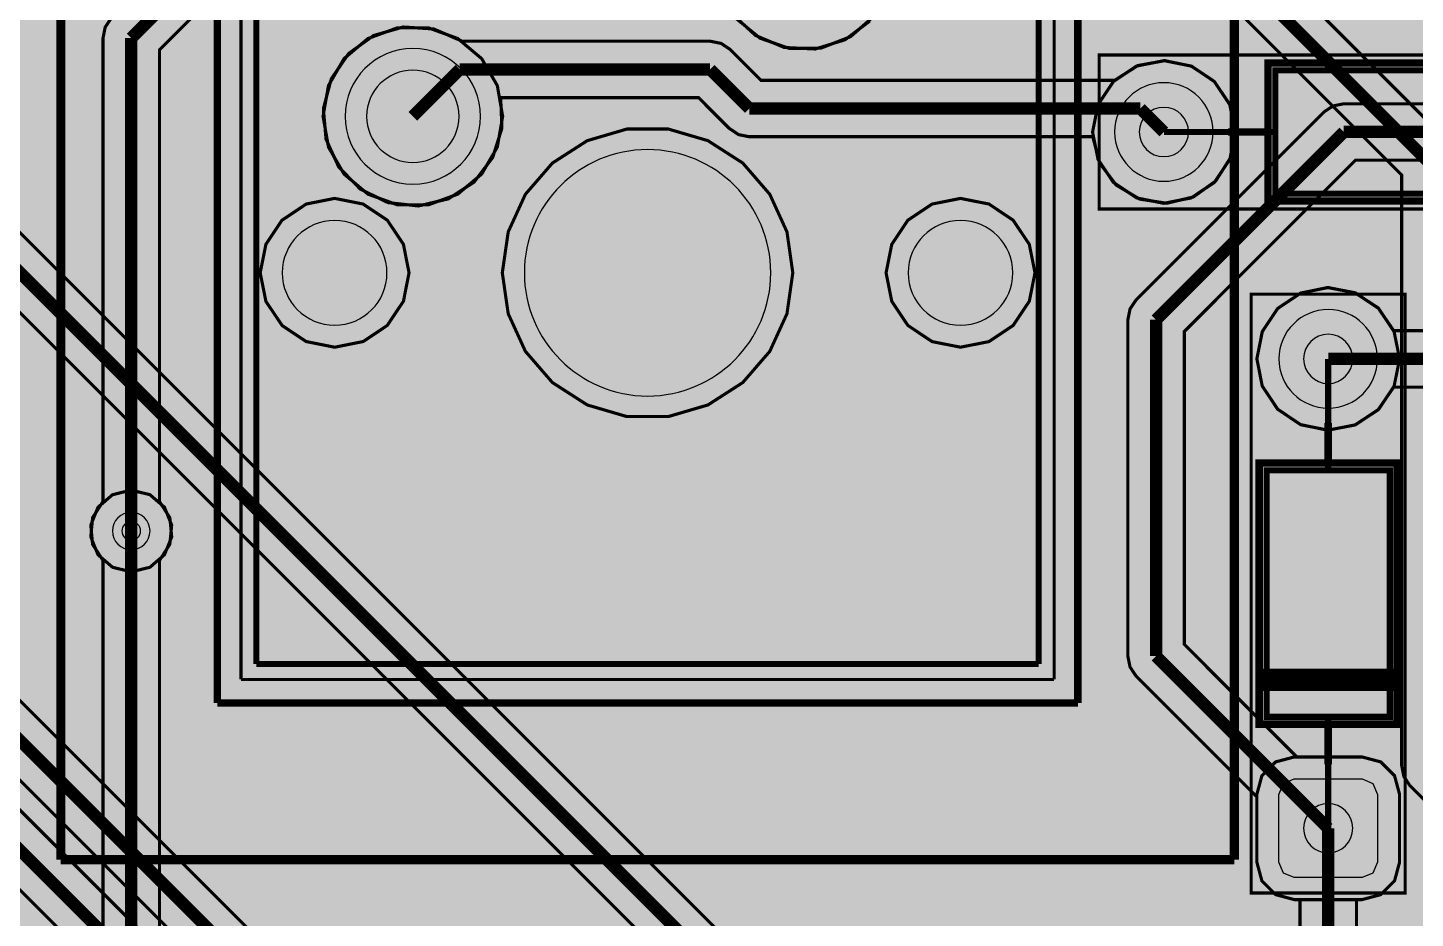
# Model space of a CAD drawing. Header units: millimetres. Extents: x 128 to 251, y -73 to 33.
# Drawn here: x 164.06 to 186.58, y -8.06 to 6.39 of the extents above; entities that cross this region are included whole.
import ezdxf

# ---------------------------------------------------------------- set-up
doc = ezdxf.new("R2010")
doc.units = ezdxf.units.MM
doc.header["$MEASUREMENT"] = 0
for name, color, linetype, true_color in [('Bottom-Layer', 7, 'Continuous', 0x0000ff), ('Bottom-Paste-Mask-Layer', 7, 'Continuous', 0x800000), ('Bottom-Solder-Mask-Layer', 7, 'Continuous', 0xaa00ff), ('F.Courtyard', 7, 'Continuous', 0x022880), ('Hole-Layer', 7, 'Continuous', 0x222222), ('Multi-Layer', 7, 'Continuous', 0xc0c0c0), ('Top-Assembly-Layer', 7, 'Continuous', 0x33cc99), ('Top-Layer', 7, 'Continuous', 0xff0000), ('Top-Paste-Mask-Layer', 7, 'Continuous', 0x808080), ('Top-Silkscreen-Layer', 7, 'Continuous', 0xffcc00), ('Top-Solder-Mask-Layer', 7, 'Continuous', 0x800080), ('User.Drawings', 7, 'Continuous', 0x0229e8)]:
    doc.layers.add(name, color=color, linetype=linetype, true_color=true_color)

msp = doc.modelspace()

# ---------------------------------------------------------------- hatches: boundary and pattern name
at = {"layer": 'Bottom-Layer'}
for points in [[(139.908, 21.105), (140.301, 21.105), (139.878, 20.881), (139.56, 20.524), (139.385, 20.08), (139.375, 19.602), (139.531, 19.15), (139.833, 18.78), (140.246, 18.538), (140.716, 18.454), (141.187, 18.538), (141.599, 18.78), (141.902, 19.15), (142.058, 19.602), (142.048, 20.08), (141.873, 20.524), (141.554, 20.881), (141.132, 21.105), (163.541, 21.105), (163.584, 21.107), (163.626, 21.115), (163.864, 21.098), (164.047, 20.945), (164.108, 20.714), (164.107, 20.705), (164.107, 20.695), (164.107, 15.941), (164.15, 15.447), (164.358, 14.996), (164.707, 14.641), (165.154, 14.426), (165.648, 14.374), (166.475, 14.374), (166.293, 14.159), (166.228, 13.885), (166.228, 12.785), (166.31, 12.481), (166.532, 12.258), (166.836, 12.177), (167.936, 12.177), (168.24, 12.258), (168.463, 12.481), (168.544, 12.785), (168.544, 13.885), (168.479, 14.159), (168.298, 14.374), (185.166, 14.376), (185.189, 14.374), (185.213, 14.374), (185.291, 14.376), (185.771, 14.283), (186.183, 14.018), (186.468, 13.621), (186.586, 13.147), (186.586, 10.433), (186.577, 9.929), (186.723, 9.445), (187.009, 9.03), (187.408, 8.722), (187.883, 8.55), (188.387, 8.532), (203.241, 8.641), (202.829, 8.401), (202.526, 8.035), (202.368, 7.586), (202.375, 7.11), (202.545, 6.665), (202.858, 6.307), (203.276, 6.079), (203.747, 6.008), (204.213, 6.105), (204.617, 6.356), (204.909, 6.732), (205.054, 7.185), (205.034, 7.66), (204.851, 8.1), (204.528, 8.449), (204.104, 8.665), (204.634, 8.898), (205.079, 9.268), (205.405, 9.747), (205.585, 10.297), (205.589, 10.327), (205.59, 10.358), (205.591, 13.287), (205.714, 13.592), (205.933, 13.837), (206.223, 13.993), (230.64, 13.993), (230.657, 13.993), (230.674, 13.995), (231.034, 13.948), (231.338, 13.746), (231.522, 13.432), (231.549, 13.07), (231.545, 13.043), (231.544, 13.017), (231.544, -4.89), (231.561, -5.618), (231.753, -6.32), (232.11, -6.955), (232.609, -7.485), (233.221, -7.879), (236.511, -9.687), (236.878, -10.054), (236.878, -18.76), (220.036, -47.654), (220, -47.741), (219.987, -47.835), (219.987, -49.818), (205.252, -65.512), (204.899, -65.718), (204.522, -65.877), (204.798, -65.5), (204.931, -65.051), (204.903, -64.585), (204.719, -64.155), (204.399, -63.813), (203.983, -63.6), (203.519, -63.54), (203.063, -63.642), (202.668, -63.892), (202.381, -64.262), (202.237, -64.706), (202.252, -65.174), (202.424, -65.608), (202.734, -65.959), (202.032, -65.693), (201.412, -65.269), (190.417, -54.469), (189.885, -54.039), (189.272, -53.734), (188.608, -53.57), (187.924, -53.554), (187.252, -53.686), (186.626, -53.961), (186.074, -54.365), (186.07, -54.368), (186.067, -54.372), (179.529, -60.687), (178.91, -61.051), (178.228, -61.276), (177.513, -61.353), (176.799, -61.277), (176.116, -61.053), (175.496, -60.689), (163.679, -48.655), (163.279, -48.335), (162.795, -48.168), (162.283, -48.173), (161.802, -48.349), (161.408, -48.677), (161.394, -48.695), (161.382, -48.713), (159.334, -51.863), (159.102, -52.068), (158.808, -52.169), (158.498, -52.15), (158.218, -52.014), (158.204, -52.004), (158.19, -51.995), (143.718, -43.141), (143.28, -42.7), (142.939, -42.181), (142.708, -41.604), (142.597, -40.993), (142.597, -40.989), (142.597, -40.985), (141.856, -33.79), (142.235, -34.091), (142.696, -34.239), (143.179, -34.217), (143.624, -34.026), (143.974, -33.692), (144.184, -33.256), (144.228, -32.774), (144.1, -32.307), (143.817, -31.914), (143.414, -31.646), (142.942, -31.537), (142.462, -31.599), (142.035, -31.826), (141.714, -32.189), (141.714, -31.591), (141.709, -30.467), (141.709, -2.111), (141.701, -2.033), (141.676, -1.959), (141.427, -1.592), (141.077, -1.321), (140.661, -1.172), (140.629, -1.168), (140.597, -1.166), (139.838, -1.166), (139.818, -1.167), (139.797, -1.168), (139.527, -1.118), (139.336, -0.921), (139.292, -0.649), (139.295, -0.624), (139.296, -0.598), (139.293, 20.608), (139.376, 20.878), (139.588, 21.063), (139.867, 21.107), (139.887, 21.106)], [(176.199, -11.951), (175.764, -12.182), (175.432, -12.545), (175.239, -12.998), (175.207, -13.49), (175.342, -13.964), (175.626, -14.366), (176.028, -14.651), (176.502, -14.785), (176.994, -14.754), (177.447, -14.561), (177.81, -14.228), (178.042, -13.793), (179.516, -13.793), (181.914, -16.192), (181.914, -25.781), (181.949, -25.956), (182.048, -26.105), (183.957, -28.013), (184.024, -28.319), (184.223, -28.56), (184.51, -28.683), (184.822, -28.66), (185.089, -28.497), (185.251, -28.231), (185.274, -27.919), (185.151, -27.631), (184.91, -27.432), (184.605, -27.366), (182.831, -25.591), (182.831, -16.002), (182.796, -15.827), (182.696, -15.678), (180.029, -13.011), (179.881, -12.912), (179.705, -12.877), (178.042, -12.877), (177.835, -12.476), (177.517, -12.157), (177.115, -11.951), (177.115, -10.312), (177.081, -10.137), (176.981, -9.988), (158.222, 8.771), (158.347, 9.227), (158.307, 9.698), (158.109, 10.127), (157.776, 10.462), (157.348, 10.662), (156.878, 10.704), (156.421, 10.582), (156.034, 10.311), (155.763, 9.924), (155.641, 9.468), (155.683, 8.997), (155.884, 8.569), (156.219, 8.236), (156.648, 8.038), (157.119, 7.999), (157.574, 8.123), (176.199, -10.502)], [(186.359, -5.588), (186.394, -5.763), (186.493, -5.912), (192.208, -11.627), (192.357, -11.726), (192.532, -11.761), (207.452, -11.761), (207.663, -11.985), (207.952, -12.089), (208.257, -12.052), (208.513, -11.881), (208.664, -11.613), (208.678, -11.305), (208.552, -11.025), (208.312, -10.832), (208.012, -10.767), (207.714, -10.845), (192.722, -10.845), (187.276, -5.398), (187.276, 4.191), (187.241, 4.366), (187.141, 4.515), (183.839, 7.817), (183.691, 7.916), (183.515, 7.951), (178.042, 7.951), (177.798, 8.401), (177.414, 8.739), (176.937, 8.924), (176.425, 8.933), (175.942, 8.764), (175.547, 8.438), (175.289, 7.997), (175.199, 7.493), (175.289, 6.989), (175.547, 6.548), (175.942, 6.222), (176.425, 6.053), (176.937, 6.062), (177.414, 6.247), (177.798, 6.585), (178.042, 7.035), (183.326, 7.035), (186.359, 4.001)], [(168.849, 4.953), (168.937, 4.454), (169.19, 4.016), (169.578, 3.69), (170.054, 3.517), (170.561, 3.517), (171.036, 3.69), (171.424, 4.016), (171.678, 4.454), (171.765, 4.953), (171.678, 5.452), (171.424, 5.89), (171.036, 6.216), (170.561, 6.389), (170.054, 6.389), (169.578, 6.216), (169.19, 5.89), (168.937, 5.452)], [(169.207, 4.953, 1), (171.407, 4.953, 1)], [(183.658, 4.699), (183.569, 5.142), (183.318, 5.518), (182.943, 5.769), (182.499, 5.857), (182.056, 5.769), (181.68, 5.518), (181.429, 5.142), (181.341, 4.699), (181.429, 4.256), (181.68, 3.88), (182.056, 3.629), (182.499, 3.541), (182.943, 3.629), (183.318, 3.88), (183.569, 4.256)], [(181.699, 4.699, 1), (183.299, 4.699, 1)], [(171.759, 2.413), (171.855, 1.749), (172.134, 1.138), (172.573, 0.631), (173.138, 0.268), (173.782, 0.079), (174.453, 0.079), (175.097, 0.268), (175.662, 0.631), (176.101, 1.138), (176.38, 1.749), (176.475, 2.413), (176.38, 3.077), (176.101, 3.688), (175.662, 4.195), (175.097, 4.558), (174.453, 4.747), (173.782, 4.747), (173.138, 4.558), (172.573, 4.195), (172.134, 3.688), (171.855, 3.077)], [(172.117, 2.413, 1), (176.117, 2.413, 1)], [(167.829, 2.413), (167.921, 1.951), (168.183, 1.559), (168.575, 1.297), (169.037, 1.205), (169.5, 1.297), (169.892, 1.559), (170.154, 1.951), (170.245, 2.413), (170.154, 2.875), (169.892, 3.267), (169.5, 3.529), (169.037, 3.621), (168.575, 3.529), (168.183, 3.267), (167.921, 2.875)], [(177.989, 2.413), (178.081, 1.951), (178.343, 1.559), (178.735, 1.297), (179.197, 1.205), (179.66, 1.297), (180.052, 1.559), (180.314, 1.951), (180.406, 2.413), (180.314, 2.875), (180.052, 3.267), (179.66, 3.529), (179.197, 3.621), (178.735, 3.529), (178.343, 3.267), (178.081, 2.875)], [(168.187, 2.413, 1), (169.887, 2.413, 1)], [(178.347, 2.413, 1), (180.047, 2.413, 1)], [(185.166, -0.142), (185.61, -0.054), (185.985, 0.197), (186.236, 0.573), (186.325, 1.016), (186.236, 1.459), (185.985, 1.835), (185.61, 2.086), (185.166, 2.174), (184.723, 2.086), (184.347, 1.835), (184.096, 1.459), (184.008, 1.016), (184.096, 0.573), (184.347, 0.197), (184.723, -0.054)], [(184.366, 1.016, 1), (185.966, 1.016, 1)], [(162.496, -9.448), (159.836, -6.788), (159.688, -6.689), (159.512, -6.654), (156.833, -6.654), (156.589, -6.204), (156.205, -5.866), (155.728, -5.681), (155.216, -5.672), (154.733, -5.841), (154.338, -6.167), (154.08, -6.608), (153.99, -7.112), (154.08, -7.616), (154.338, -8.057), (154.733, -8.383), (155.216, -8.552), (155.728, -8.543), (156.205, -8.358), (156.589, -8.02), (156.833, -7.57), (159.323, -7.57), (161.982, -10.23), (162.131, -10.329), (162.306, -10.364), (164.592, -10.364), (164.768, -10.329), (164.916, -10.23), (166.059, -9.087), (166.159, -8.938), (166.193, -8.763), (166.193, -2.257), (166.362, -1.994), (166.392, -1.683), (166.275, -1.393), (166.039, -1.189), (165.735, -1.115), (165.432, -1.189), (165.195, -1.393), (165.079, -1.683), (165.108, -1.994), (165.277, -2.257), (165.277, -8.573), (164.403, -9.448)], [(186.325, -6.054), (186.243, -5.75), (186.02, -5.527), (185.716, -5.446), (184.616, -5.446), (184.312, -5.527), (184.09, -5.75), (184.008, -6.054), (184.008, -7.154), (184.09, -7.458), (184.312, -7.681), (184.616, -7.762), (185.716, -7.762), (186.02, -7.681), (186.243, -7.458), (186.325, -7.154)], [(185.716, -7.404), (184.616, -7.404), (184.44, -7.331), (184.366, -7.154), (184.366, -6.054), (184.44, -5.877), (184.616, -5.804), (185.716, -5.804), (185.893, -5.877), (185.966, -6.054), (185.966, -7.154), (185.893, -7.331)]]:
    msp.add_hatch(color=256, dxfattribs=at).paths.add_polyline_path(points)
at = {"layer": 'Bottom-Paste-Mask-Layer'}
for points in [[(169.207, 4.953, 1), (171.407, 4.953, 1)], [(181.699, 4.699, 1), (183.299, 4.699, 1)], [(172.117, 2.413, 1), (176.117, 2.413, 1)], [(168.187, 2.413, 1), (169.887, 2.413, 1)], [(178.347, 2.413, 1), (180.047, 2.413, 1)], [(184.366, 1.016, 1), (185.966, 1.016, 1)], [(185.716, -7.404), (184.616, -7.404), (184.44, -7.331), (184.366, -7.154), (184.366, -6.054), (184.44, -5.877), (184.616, -5.804), (185.716, -5.804), (185.893, -5.877), (185.966, -6.054), (185.966, -7.154), (185.893, -7.331)]]:
    msp.add_hatch(color=256, dxfattribs=at).paths.add_polyline_path(points)
at = {"layer": 'Bottom-Solder-Mask-Layer'}
for points in [[(169.207, 4.953, 1), (171.407, 4.953, 1)], [(181.699, 4.699, 1), (183.299, 4.699, 1)], [(172.117, 2.413, 1), (176.117, 2.413, 1)], [(168.187, 2.413, 1), (169.887, 2.413, 1)], [(178.347, 2.413, 1), (180.047, 2.413, 1)], [(184.366, 1.016, 1), (185.966, 1.016, 1)], [(185.716, -7.404), (184.616, -7.404), (184.44, -7.331), (184.366, -7.154), (184.366, -6.054), (184.44, -5.877), (184.616, -5.804), (185.716, -5.804), (185.893, -5.877), (185.966, -6.054), (185.966, -7.154), (185.893, -7.331)]]:
    msp.add_hatch(color=256, dxfattribs=at).paths.add_polyline_path(points)
at = {"layer": 'Hole-Layer'}
for points in [[(169.557, 4.953, 1), (171.057, 4.953, 1)], [(182.099, 4.699, 1), (182.899, 4.699, 1)], [(172.117, 2.413, 1), (176.117, 2.413, 1)], [(168.187, 2.413, 1), (169.887, 2.413, 1)], [(178.347, 2.413, 1), (180.047, 2.413, 1)], [(184.766, 1.016, 1), (185.566, 1.016, 1)], [(184.766, -6.604, 1), (185.566, -6.604, 1)]]:
    msp.add_hatch(color=256, dxfattribs=at).paths.add_polyline_path(points)
at = {"layer": 'Multi-Layer'}
for points in [[(169.207, 4.953, 1), (171.407, 4.953, 1)], [(169.207, 4.953, 1), (171.407, 4.953, 1)], [(169.207, 4.953, 1), (171.407, 4.953, 1)], [(181.699, 4.699, 1), (183.299, 4.699, 1)], [(181.699, 4.699, 1), (183.299, 4.699, 1)], [(181.699, 4.699, 1), (183.299, 4.699, 1)], [(172.117, 2.413, 1), (176.117, 2.413, 1)], [(172.117, 2.413, 1), (176.117, 2.413, 1)], [(172.117, 2.413, 1), (176.117, 2.413, 1)], [(168.187, 2.413, 1), (169.887, 2.413, 1)], [(168.187, 2.413, 1), (169.887, 2.413, 1)], [(168.187, 2.413, 1), (169.887, 2.413, 1)], [(178.347, 2.413, 1), (180.047, 2.413, 1)], [(178.347, 2.413, 1), (180.047, 2.413, 1)], [(178.347, 2.413, 1), (180.047, 2.413, 1)], [(184.366, 1.016, 1), (185.966, 1.016, 1)], [(184.366, 1.016, 1), (185.966, 1.016, 1)], [(184.366, 1.016, 1), (185.966, 1.016, 1)], [(185.716, -7.404), (184.616, -7.404), (184.44, -7.331), (184.366, -7.154), (184.366, -6.054), (184.44, -5.877), (184.616, -5.804), (185.716, -5.804), (185.893, -5.877), (185.966, -6.054), (185.966, -7.154), (185.893, -7.331)], [(185.716, -7.404), (184.616, -7.404), (184.44, -7.331), (184.366, -7.154), (184.366, -6.054), (184.44, -5.877), (184.616, -5.804), (185.716, -5.804), (185.893, -5.877), (185.966, -6.054), (185.966, -7.154), (185.893, -7.331)], [(185.716, -7.404), (184.616, -7.404), (184.44, -7.331), (184.366, -7.154), (184.366, -6.054), (184.44, -5.877), (184.616, -5.804), (185.716, -5.804), (185.893, -5.877), (185.966, -6.054), (185.966, -7.154), (185.893, -7.331)]]:
    msp.add_hatch(color=256, dxfattribs=at).paths.add_polyline_path(points)
at = {"layer": 'Top-Layer'}
for points in [[(139.908, 21.105), (140.301, 21.105), (139.878, 20.881), (139.56, 20.524), (139.385, 20.08), (139.375, 19.602), (139.531, 19.15), (139.833, 18.78), (140.246, 18.538), (140.716, 18.454), (141.187, 18.538), (141.599, 18.78), (141.902, 19.15), (142.058, 19.602), (142.048, 20.08), (141.873, 20.524), (141.554, 20.881), (141.132, 21.105), (163.541, 21.105), (163.584, 21.107), (163.626, 21.115), (163.864, 21.098), (164.047, 20.945), (164.108, 20.714), (164.107, 20.705), (164.107, 20.695), (164.107, 15.941), (164.15, 15.447), (164.358, 14.996), (164.707, 14.641), (165.154, 14.426), (165.648, 14.374), (166.475, 14.374), (166.293, 14.159), (166.228, 13.885), (166.228, 12.825), (162.744, 9.341), (162.645, 9.192), (162.61, 9.017), (162.61, 0.86), (162.441, 0.597), (162.412, 0.286), (162.528, -0.004), (162.765, -0.208), (163.068, -0.282), (163.372, -0.208), (163.608, -0.004), (163.725, 0.286), (163.695, 0.597), (163.526, 0.86), (163.526, 8.827), (166.876, 12.177), (167.936, 12.177), (168.24, 12.258), (168.463, 12.481), (168.544, 12.785), (168.544, 12.877), (178.246, 12.877), (184.334, 6.788), (184.483, 6.689), (184.658, 6.654), (196.026, 6.654), (198.304, 4.375), (198.453, 4.276), (198.628, 4.241), (205.359, 4.241), (205.535, 4.276), (205.683, 4.375), (207.2, 5.892), (208.002, 5.892), (208.263, 5.498), (208.656, 5.234), (209.119, 5.142), (211.019, 5.142), (211.482, 5.234), (211.874, 5.496), (212.136, 5.888), (212.228, 6.35), (212.136, 6.812), (211.874, 7.204), (211.482, 7.466), (211.019, 7.558), (209.119, 7.558), (208.656, 7.466), (208.263, 7.202), (208.002, 6.808), (207.01, 6.808), (206.835, 6.773), (206.686, 6.674), (205.17, 5.157), (198.818, 5.157), (196.539, 7.436), (196.391, 7.535), (196.215, 7.57), (184.848, 7.57), (178.759, 13.659), (178.611, 13.758), (178.435, 13.793), (168.544, 13.793), (168.544, 13.885), (168.479, 14.159), (168.298, 14.374), (185.166, 14.376), (185.189, 14.374), (185.213, 14.374), (185.291, 14.376), (185.771, 14.283), (186.183, 14.018), (186.468, 13.621), (186.586, 13.147), (186.586, 10.433), (186.577, 9.929), (186.723, 9.445), (187.009, 9.03), (187.408, 8.722), (187.883, 8.55), (188.387, 8.532), (203.241, 8.641), (202.829, 8.401), (202.526, 8.035), (202.368, 7.586), (202.375, 7.11), (202.545, 6.665), (202.858, 6.307), (203.276, 6.079), (203.747, 6.008), (204.213, 6.105), (204.617, 6.356), (204.909, 6.732), (205.054, 7.185), (205.034, 7.66), (204.851, 8.1), (204.528, 8.449), (204.104, 8.665), (204.634, 8.898), (205.079, 9.268), (205.405, 9.747), (205.585, 10.297), (205.589, 10.327), (205.59, 10.358), (205.591, 13.287), (205.714, 13.592), (205.933, 13.837), (206.223, 13.993), (230.64, 13.993), (230.657, 13.993), (230.674, 13.995), (231.034, 13.948), (231.338, 13.746), (231.522, 13.432), (231.549, 13.07), (231.545, 13.043), (231.544, 13.017), (231.544, -4.89), (231.561, -5.618), (231.753, -6.32), (232.11, -6.955), (232.609, -7.485), (233.221, -7.879), (236.511, -9.687), (236.878, -10.054), (236.878, -18.76), (220.036, -47.654), (220, -47.741), (219.987, -47.835), (219.987, -49.818), (205.252, -65.512), (204.899, -65.718), (204.522, -65.877), (204.798, -65.5), (204.931, -65.051), (204.903, -64.585), (204.719, -64.155), (204.399, -63.813), (203.983, -63.6), (203.519, -63.54), (203.063, -63.642), (202.668, -63.892), (202.381, -64.262), (202.237, -64.706), (202.252, -65.174), (202.424, -65.608), (202.734, -65.959), (202.032, -65.693), (201.412, -65.269), (190.417, -54.469), (189.885, -54.039), (189.272, -53.734), (188.608, -53.57), (187.924, -53.554), (187.252, -53.686), (186.626, -53.961), (186.074, -54.365), (186.07, -54.368), (186.067, -54.372), (179.529, -60.687), (178.91, -61.051), (178.228, -61.276), (177.513, -61.353), (176.799, -61.277), (176.116, -61.053), (175.496, -60.689), (163.679, -48.655), (163.279, -48.335), (162.795, -48.168), (162.283, -48.173), (161.802, -48.349), (161.408, -48.677), (161.394, -48.695), (161.382, -48.713), (159.334, -51.863), (159.102, -52.068), (158.808, -52.169), (158.498, -52.15), (158.218, -52.014), (158.204, -52.004), (158.19, -51.995), (143.718, -43.141), (143.28, -42.7), (142.939, -42.181), (142.708, -41.604), (142.597, -40.993), (142.597, -40.989), (142.597, -40.985), (141.856, -33.79), (142.235, -34.091), (142.696, -34.239), (143.179, -34.217), (143.624, -34.026), (143.974, -33.692), (144.184, -33.256), (144.228, -32.774), (144.1, -32.307), (143.817, -31.914), (143.414, -31.646), (142.942, -31.537), (142.462, -31.599), (142.035, -31.826), (141.714, -32.189), (141.714, -31.591), (141.709, -30.467), (141.709, -2.111), (141.701, -2.033), (141.676, -1.959), (141.427, -1.592), (141.077, -1.321), (140.661, -1.172), (140.629, -1.168), (140.597, -1.166), (139.838, -1.166), (139.818, -1.167), (139.797, -1.168), (139.527, -1.118), (139.336, -0.921), (139.292, -0.649), (139.295, -0.624), (139.296, -0.598), (139.293, 20.608), (139.376, 20.878), (139.588, 21.063), (139.867, 21.107), (139.887, 21.106)], [(179.902, -10.725), (179.754, -10.626), (179.578, -10.591), (168.211, -10.591), (156.28, 1.34), (156.202, 1.403), (156.112, 1.447), (156.656, 1.447), (168.459, -10.357), (168.608, -10.456), (168.783, -10.491), (180.024, -10.491), (184.08, -14.548), (184.229, -14.647), (184.404, -14.682), (216.789, -14.682), (216.965, -14.647), (217.113, -14.548), (224.352, -7.309), (224.452, -7.16), (224.487, -6.985), (224.487, -3.619), (225.78, -2.325), (226.065, -2.439), (226.369, -2.478), (228.269, -2.478), (228.732, -2.386), (229.124, -2.124), (229.386, -1.732), (229.478, -1.27), (229.386, -0.808), (229.124, -0.416), (228.732, -0.154), (228.269, -0.062), (226.369, -0.062), (225.933, -0.144), (225.555, -0.377), (225.288, -0.732), (225.166, -1.159), (225.208, -1.602), (223.704, -3.105), (223.605, -3.254), (223.57, -3.429), (223.57, -6.795), (223.09, -7.276), (223.09, 0.699), (225.408, 3.017), (225.667, 2.793), (225.98, 2.651), (226.319, 2.602), (228.319, 2.602), (228.782, 2.694), (229.174, 2.956), (229.436, 3.348), (229.528, 3.81), (229.436, 4.272), (229.174, 4.664), (228.782, 4.926), (228.319, 5.018), (226.319, 5.018), (225.911, 4.947), (225.55, 4.742), (225.28, 4.426), (225.133, 4.039), (222.307, 1.213), (222.208, 1.064), (222.173, 0.889), (222.173, -7.303), (222.017, -7.46), (222.059, -7.353), (222.074, -7.239), (222.074, 2.823), (222.25, 3.11), (222.263, 3.447), (222.107, 3.747), (221.825, 3.931), (221.488, 3.953), (221.185, 3.806), (221.185, 5.842), (221.15, 6.017), (221.05, 6.166), (215.462, 11.754), (215.314, 11.853), (215.138, 11.888), (212.178, 11.888), (212.178, 12.28), (212.13, 12.459), (211.998, 12.59), (211.819, 12.638), (208.319, 12.638), (208.14, 12.59), (208.009, 12.459), (207.961, 12.28), (207.961, 10.58), (208.009, 10.401), (208.14, 10.27), (208.319, 10.222), (211.819, 10.222), (211.998, 10.27), (212.13, 10.401), (212.178, 10.58), (212.178, 10.972), (214.949, 10.972), (220.268, 5.652), (220.268, -6.287), (216.092, -10.464), (211.681, -10.464), (211.418, -10.295), (211.107, -10.266), (210.817, -10.382), (210.612, -10.618), (210.538, -10.922), (210.612, -11.226), (210.817, -11.462), (211.107, -11.578), (211.418, -11.549), (211.681, -11.38), (216.281, -11.38), (216.457, -11.345), (216.605, -11.246), (221.05, -6.801), (221.113, -6.723), (221.157, -6.633), (221.157, -7.049), (216.346, -11.861), (209.105, -11.861), (208.689, -11.445), (208.623, -11.14), (208.423, -10.899), (208.136, -10.776), (207.824, -10.798), (207.558, -10.961), (207.395, -11.228), (207.372, -11.54), (207.495, -11.827), (207.736, -12.026), (208.041, -12.093), (208.591, -12.643), (208.74, -12.742), (208.915, -12.777), (216.535, -12.777), (216.649, -12.763), (216.756, -12.721), (216.536, -12.94), (207.68, -12.94), (207.455, -12.786), (207.186, -12.736), (203.913, -9.462), (203.913, 0.127), (203.878, 0.302), (203.778, 0.451), (203.016, 1.213), (202.868, 1.312), (202.692, 1.347), (200.326, 1.347), (200.167, 1.832), (199.851, 2.233), (199.415, 2.5), (198.915, 2.601), (198.41, 2.523), (197.963, 2.275), (197.629, 1.889), (197.449, 1.411), (197.445, 0.9), (197.616, 0.42), (197.943, 0.027), (198.386, -0.228), (198.889, -0.315), (199.391, -0.223), (199.831, 0.036), (200.155, 0.431), (202.503, 0.431), (202.996, -0.063), (202.996, -9.652), (203.031, -9.827), (203.13, -9.976), (206.538, -13.383), (206.564, -13.583), (206.649, -13.766), (184.594, -13.766), (180.537, -9.709), (180.389, -9.61), (180.213, -9.575), (168.973, -9.575), (157.169, 2.229), (157.021, 2.328), (156.845, 2.363), (148.399, 2.363), (146.381, 4.381), (146.381, 12.065), (146.347, 12.24), (146.247, 12.389), (143.961, 14.675), (143.91, 14.719), (143.852, 14.756), (143.852, 15.351), (143.804, 15.53), (143.673, 15.661), (143.494, 15.709), (141.494, 15.709), (141.315, 15.661), (141.184, 15.53), (141.136, 15.351), (141.136, 13.351), (141.184, 13.172), (141.315, 13.041), (141.494, 12.993), (141.759, 12.993), (141.403, 12.659), (141.188, 12.221), (141.141, 11.735), (141.269, 11.265), (141.556, 10.869), (141.963, 10.601), (141.561, 10.337), (141.275, 9.95), (141.143, 9.487), (141.18, 9.007), (141.383, 8.571), (141.725, 8.232), (142.163, 8.034), (142.163, 5.08), (142.198, 4.905), (142.297, 4.756), (146.361, 0.692), (146.51, 0.593), (146.685, 0.558), (155.767, 0.558), (167.697, -11.373), (167.846, -11.472), (168.021, -11.507), (179.389, -11.507), (183.445, -15.564), (183.594, -15.663), (183.769, -15.698), (217.17, -15.698), (217.346, -15.663), (217.494, -15.564), (227.643, -5.415), (227.743, -5.266), (227.778, -5.091), (227.778, -5.018), (228.269, -5.018), (228.732, -4.926), (229.124, -4.664), (229.386, -4.272), (229.478, -3.81), (229.386, -3.348), (229.124, -2.956), (228.732, -2.694), (228.269, -2.602), (226.369, -2.602), (225.907, -2.694), (225.515, -2.956), (225.253, -3.348), (225.161, -3.81), (225.253, -4.272), (225.515, -4.664), (225.907, -4.926), (226.369, -5.018), (226.744, -5.018), (216.981, -14.782), (183.959, -14.782)], [(165.735, -2.441), (166.039, -2.367), (166.275, -2.163), (166.392, -1.873), (166.362, -1.562), (166.193, -1.299), (166.193, 6.033), (168.211, 8.051), (175.31, 8.051), (175.201, 7.558), (175.266, 7.057), (175.498, 6.608), (175.87, 6.266), (176.336, 6.071), (176.84, 6.046), (177.323, 6.196), (177.725, 6.5), (178, 6.924), (178.113, 7.417), (178.052, 7.918), (177.824, 8.368), (177.455, 8.714), (176.991, 8.913), (176.486, 8.941), (176.002, 8.796), (175.965, 8.833), (175.817, 8.932), (175.641, 8.967), (168.021, 8.967), (167.846, 8.932), (167.697, 8.833), (165.411, 6.547), (165.312, 6.398), (165.277, 6.223), (165.277, -1.299), (165.108, -1.562), (165.079, -1.873), (165.195, -2.163), (165.432, -2.367)], [(183.578, 4.278), (183.657, 4.716), (183.566, 5.15), (183.317, 5.519), (182.948, 5.767), (182.513, 5.857), (182.076, 5.777), (181.701, 5.538), (175.958, 5.538), (175.457, 6.039), (175.309, 6.138), (175.133, 6.173), (171.106, 6.173), (170.648, 6.371), (170.15, 6.403), (169.67, 6.265), (169.265, 5.973), (168.983, 5.562), (168.855, 5.08), (168.897, 4.583), (169.104, 4.129), (169.453, 3.772), (169.901, 3.553), (170.397, 3.498), (170.882, 3.613), (171.3, 3.885), (171.602, 4.283), (171.752, 4.758), (171.733, 5.257), (174.944, 5.257), (175.444, 4.756), (175.593, 4.657), (175.768, 4.622), (181.344, 4.622), (181.458, 4.192), (181.725, 3.837), (182.107, 3.609), (182.546, 3.542), (182.979, 3.645), (183.34, 3.903)], [(169.207, 4.953, 1), (171.407, 4.953, 1)], [(181.914, -3.81), (181.949, -3.985), (182.048, -4.134), (184.008, -6.094), (184.008, -7.154), (184.09, -7.458), (184.312, -7.681), (184.616, -7.762), (184.708, -7.762), (184.708, -8.367), (184.616, -8.367), (184.312, -8.448), (184.09, -8.671), (184.008, -8.975), (184.008, -10.075), (184.09, -10.379), (184.312, -10.602), (184.616, -10.683), (185.716, -10.683), (186.02, -10.602), (186.243, -10.379), (186.325, -10.075), (186.325, -8.975), (186.243, -8.671), (186.02, -8.448), (185.716, -8.367), (185.625, -8.367), (185.625, -7.762), (185.716, -7.762), (186.02, -7.681), (186.243, -7.458), (186.325, -7.154), (186.325, -6.054), (186.243, -5.75), (186.02, -5.527), (185.716, -5.446), (184.656, -5.446), (182.831, -3.62), (182.831, 1.461), (185.61, 4.241), (188.961, 4.241), (188.961, 4.149), (189.043, 3.845), (189.265, 3.622), (189.569, 3.541), (190.669, 3.541), (190.973, 3.622), (191.196, 3.845), (191.278, 4.149), (191.278, 5.249), (191.196, 5.553), (190.973, 5.776), (190.669, 5.857), (189.569, 5.857), (189.265, 5.776), (189.043, 5.553), (188.961, 5.249), (188.961, 5.157), (185.42, 5.157), (185.245, 5.122), (185.096, 5.023), (182.048, 1.975), (181.949, 1.826), (181.914, 1.651)], [(181.699, 4.699, 1), (183.299, 4.699, 1)], [(171.759, 2.413), (171.855, 1.749), (172.134, 1.138), (172.573, 0.631), (173.138, 0.268), (173.782, 0.079), (174.453, 0.079), (175.097, 0.268), (175.662, 0.631), (176.101, 1.138), (176.38, 1.749), (176.475, 2.413), (176.38, 3.077), (176.101, 3.688), (175.662, 4.195), (175.097, 4.558), (174.453, 4.747), (173.782, 4.747), (173.138, 4.558), (172.573, 4.195), (172.134, 3.688), (171.855, 3.077)], [(172.117, 2.413, 1), (176.117, 2.413, 1)], [(167.829, 2.413), (167.921, 1.951), (168.183, 1.559), (168.575, 1.297), (169.037, 1.205), (169.5, 1.297), (169.892, 1.559), (170.154, 1.951), (170.245, 2.413), (170.154, 2.875), (169.892, 3.267), (169.5, 3.529), (169.037, 3.621), (168.575, 3.529), (168.183, 3.267), (167.921, 2.875)], [(177.989, 2.413), (178.081, 1.951), (178.343, 1.559), (178.735, 1.297), (179.197, 1.205), (179.66, 1.297), (180.052, 1.559), (180.314, 1.951), (180.406, 2.413), (180.314, 2.875), (180.052, 3.267), (179.66, 3.529), (179.197, 3.621), (178.735, 3.529), (178.343, 3.267), (178.081, 2.875)], [(168.187, 2.413, 1), (169.887, 2.413, 1)], [(178.347, 2.413, 1), (180.047, 2.413, 1)], [(193.563, -2.428), (193.856, -2.008), (193.986, -1.513), (193.937, -1.004), (193.714, -0.543), (193.347, -0.187), (192.879, 0.019), (192.368, 0.052), (191.877, -0.094), (190.443, 1.34), (190.295, 1.439), (190.119, 1.474), (186.23, 1.474), (185.975, 1.845), (185.599, 2.09), (185.157, 2.174), (184.717, 2.083), (184.344, 1.832), (184.096, 1.457), (184.008, 1.016), (184.096, 0.575), (184.344, 0.2), (184.717, -0.051), (185.157, -0.142), (185.599, -0.058), (185.975, 0.187), (186.23, 0.558), (189.93, 0.558), (191.23, -0.742), (191.084, -1.233), (191.116, -1.743), (191.323, -2.211), (191.679, -2.579), (192.139, -2.801), (192.649, -2.85), (193.144, -2.721)], [(184.366, 1.016, 1), (185.966, 1.016, 1)], [(185.716, -7.404), (184.616, -7.404), (184.44, -7.331), (184.366, -7.154), (184.366, -6.054), (184.44, -5.877), (184.616, -5.804), (185.716, -5.804), (185.893, -5.877), (185.966, -6.054), (185.966, -7.154), (185.893, -7.331)]]:
    msp.add_hatch(color=256, dxfattribs=at).paths.add_polyline_path(points)
at = {"layer": 'Top-Paste-Mask-Layer'}
for points in [[(169.207, 4.953, 1), (171.407, 4.953, 1)], [(181.699, 4.699, 1), (183.299, 4.699, 1)], [(172.117, 2.413, 1), (176.117, 2.413, 1)], [(168.187, 2.413, 1), (169.887, 2.413, 1)], [(178.347, 2.413, 1), (180.047, 2.413, 1)], [(184.366, 1.016, 1), (185.966, 1.016, 1)], [(185.716, -7.404), (184.616, -7.404), (184.44, -7.331), (184.366, -7.154), (184.366, -6.054), (184.44, -5.877), (184.616, -5.804), (185.716, -5.804), (185.893, -5.877), (185.966, -6.054), (185.966, -7.154), (185.893, -7.331)]]:
    msp.add_hatch(color=256, dxfattribs=at).paths.add_polyline_path(points)
at = {"layer": 'Top-Solder-Mask-Layer'}
for points in [[(169.207, 4.953, 1), (171.407, 4.953, 1)], [(181.699, 4.699, 1), (183.299, 4.699, 1)], [(172.117, 2.413, 1), (176.117, 2.413, 1)], [(168.187, 2.413, 1), (169.887, 2.413, 1)], [(178.347, 2.413, 1), (180.047, 2.413, 1)], [(184.366, 1.016, 1), (185.966, 1.016, 1)], [(185.716, -7.404), (184.616, -7.404), (184.44, -7.331), (184.366, -7.154), (184.366, -6.054), (184.44, -5.877), (184.616, -5.804), (185.716, -5.804), (185.893, -5.877), (185.966, -6.054), (185.966, -7.154), (185.893, -7.331)]]:
    msp.add_hatch(color=256, dxfattribs=at).paths.add_polyline_path(points)

# ---------------------------------------------------------------- linework, layer by layer
at = {"layer": 'Bottom-Layer'}
for points, const_width in [([(156.994, 9.351), (176.657, -10.312)], 0.2), ([(182.831, -25.591), (182.831, -16.002), (182.796, -15.827), (182.696, -15.678), (180.029, -13.011), (179.881, -12.912), (179.705, -12.877), (178.042, -12.877), (177.835, -12.476), (177.517, -12.157), (177.115, -11.951), (177.115, -10.312), (177.081, -10.137), (176.981, -9.988), (158.222, 8.771)], 0.0508), ([(157.574, 8.123), (176.199, -10.502), (176.199, -11.951), (175.764, -12.182), (175.432, -12.545), (175.239, -12.998), (175.207, -13.49), (175.342, -13.964), (175.626, -14.366), (176.028, -14.651), (176.502, -14.785), (176.994, -14.754), (177.447, -14.561), (177.81, -14.228), (178.042, -13.793), (179.516, -13.793), (181.914, -16.192), (181.914, -25.781)], 0.0508), ([(187.141, 4.515), (183.839, 7.817)], 0.0508), ([(183.515, 7.493), (186.817, 4.191)], 0.2), ([(183.326, 7.035), (186.359, 4.001), (186.359, -5.588), (186.394, -5.763), (186.493, -5.912), (192.208, -11.627)], 0.0508), ([(175.547, 6.548), (175.942, 6.222), (176.425, 6.053), (176.937, 6.062), (177.414, 6.247), (177.798, 6.585)], 0.0508), ([(162.306, -10.364), (164.592, -10.364), (164.768, -10.329), (164.916, -10.23), (166.059, -9.087), (166.159, -8.938), (166.193, -8.763), (166.193, -2.257), (166.362, -1.994), (166.392, -1.683), (166.275, -1.393), (166.039, -1.189), (165.735, -1.115), (165.432, -1.189), (165.195, -1.393), (165.079, -1.683), (165.108, -1.994), (165.277, -2.257), (165.277, -8.573), (164.403, -9.448), (162.496, -9.448)], 0.0508), ([(165.735, -8.763), (165.735, -1.778)], 0.2)]:
    msp.add_lwpolyline(points, dxfattribs=dict(at, const_width=const_width))
at = {"layer": 'Bottom-Layer', "const_width": 0.0508}
for points in [[(168.849, 4.953), (168.937, 4.454), (169.19, 4.016), (169.578, 3.69), (170.054, 3.517), (170.561, 3.517), (171.036, 3.69), (171.424, 4.016), (171.678, 4.454), (171.765, 4.953), (171.678, 5.452), (171.424, 5.89), (171.036, 6.216), (170.561, 6.389), (170.054, 6.389), (169.578, 6.216), (169.19, 5.89), (168.937, 5.452)], [(183.658, 4.699), (183.569, 5.142), (183.318, 5.518), (182.943, 5.769), (182.499, 5.857), (182.056, 5.769), (181.68, 5.518), (181.429, 5.142), (181.341, 4.699), (181.429, 4.256), (181.68, 3.88), (182.056, 3.629), (182.499, 3.541), (182.943, 3.629), (183.318, 3.88), (183.569, 4.256)], [(171.759, 2.413), (171.855, 1.749), (172.134, 1.138), (172.573, 0.631), (173.138, 0.268), (173.782, 0.079), (174.453, 0.079), (175.097, 0.268), (175.662, 0.631), (176.101, 1.138), (176.38, 1.749), (176.475, 2.413), (176.38, 3.077), (176.101, 3.688), (175.662, 4.195), (175.097, 4.558), (174.453, 4.747), (173.782, 4.747), (173.138, 4.558), (172.573, 4.195), (172.134, 3.688), (171.855, 3.077)], [(167.829, 2.413), (167.921, 1.951), (168.183, 1.559), (168.575, 1.297), (169.037, 1.205), (169.5, 1.297), (169.892, 1.559), (170.154, 1.951), (170.245, 2.413), (170.154, 2.875), (169.892, 3.267), (169.5, 3.529), (169.037, 3.621), (168.575, 3.529), (168.183, 3.267), (167.921, 2.875)], [(177.989, 2.413), (178.081, 1.951), (178.343, 1.559), (178.735, 1.297), (179.197, 1.205), (179.66, 1.297), (180.052, 1.559), (180.314, 1.951), (180.406, 2.413), (180.314, 2.875), (180.052, 3.267), (179.66, 3.529), (179.197, 3.621), (178.735, 3.529), (178.343, 3.267), (178.081, 2.875)], [(185.166, -0.142), (185.61, -0.054), (185.985, 0.197), (186.236, 0.573), (186.325, 1.016), (186.236, 1.459), (185.985, 1.835), (185.61, 2.086), (185.166, 2.174), (184.723, 2.086), (184.347, 1.835), (184.096, 1.459), (184.008, 1.016), (184.096, 0.573), (184.347, 0.197), (184.723, -0.054)], [(186.325, -6.054), (186.243, -5.75), (186.02, -5.527), (185.716, -5.446), (184.616, -5.446), (184.312, -5.527), (184.09, -5.75), (184.008, -6.054), (184.008, -7.154), (184.09, -7.458), (184.312, -7.681), (184.616, -7.762), (185.716, -7.762), (186.02, -7.681), (186.243, -7.458), (186.325, -7.154)]]:
    msp.add_lwpolyline(points, close=True, dxfattribs=at)
at = {"layer": 'Bottom-Layer'}
for points in [[(169.207, 4.953, 1), (171.407, 4.953, 1)], [(181.699, 4.699, 1), (183.299, 4.699, 1)], [(172.117, 2.413, 1), (176.117, 2.413, 1)], [(168.187, 2.413, 1), (169.887, 2.413, 1)], [(178.347, 2.413, 1), (180.047, 2.413, 1)], [(184.366, 1.016, 1), (185.966, 1.016, 1)]]:
    msp.add_lwpolyline(points, format="xyb", close=True, dxfattribs=at)
msp.add_lwpolyline([(185.716, -7.404), (184.616, -7.404), (184.44, -7.331), (184.366, -7.154), (184.366, -6.054), (184.44, -5.877), (184.616, -5.804), (185.716, -5.804), (185.893, -5.877), (185.966, -6.054), (185.966, -7.154), (185.893, -7.331)], close=True, dxfattribs=at)
at = {"layer": 'Bottom-Paste-Mask-Layer'}
for points in [[(169.207, 4.953, 1), (171.407, 4.953, 1)], [(181.699, 4.699, 1), (183.299, 4.699, 1)], [(172.117, 2.413, 1), (176.117, 2.413, 1)], [(168.187, 2.413, 1), (169.887, 2.413, 1)], [(178.347, 2.413, 1), (180.047, 2.413, 1)], [(184.366, 1.016, 1), (185.966, 1.016, 1)]]:
    msp.add_lwpolyline(points, format="xyb", close=True, dxfattribs=at)
msp.add_lwpolyline([(185.716, -7.404), (184.616, -7.404), (184.44, -7.331), (184.366, -7.154), (184.366, -6.054), (184.44, -5.877), (184.616, -5.804), (185.716, -5.804), (185.893, -5.877), (185.966, -6.054), (185.966, -7.154), (185.893, -7.331)], close=True, dxfattribs=at)
at = {"layer": 'Bottom-Solder-Mask-Layer'}
for points in [[(169.207, 4.953, 1), (171.407, 4.953, 1)], [(181.699, 4.699, 1), (183.299, 4.699, 1)], [(172.117, 2.413, 1), (176.117, 2.413, 1)], [(168.187, 2.413, 1), (169.887, 2.413, 1)], [(178.347, 2.413, 1), (180.047, 2.413, 1)], [(184.366, 1.016, 1), (185.966, 1.016, 1)]]:
    msp.add_lwpolyline(points, format="xyb", close=True, dxfattribs=at)
msp.add_lwpolyline([(165.43, -1.778, 1), (166.04, -1.778), (166.04, -1.778, 1), (165.43, -1.778)], format="xyb", dxfattribs=at)
msp.add_lwpolyline([(185.716, -7.404), (184.616, -7.404), (184.44, -7.331), (184.366, -7.154), (184.366, -6.054), (184.44, -5.877), (184.616, -5.804), (185.716, -5.804), (185.893, -5.877), (185.966, -6.054), (185.966, -7.154), (185.893, -7.331)], close=True, dxfattribs=at)
at = {"layer": 'F.Courtyard', "const_width": 0.05}
for points in [[(167.517, -4.187), (167.517, 9.013)], [(167.517, -4.187), (167.517, 9.013)], [(180.717, 9.013), (180.717, -4.187)], [(180.717, 9.013), (180.717, -4.187)], [(180.717, -4.187), (167.517, -4.187)], [(180.717, -4.187), (167.517, -4.187)]]:
    msp.add_lwpolyline(points, dxfattribs=at)
for points in [[(191.169, 3.449), (181.449, 3.449), (181.449, 5.949), (191.169, 5.949)], [(191.169, 3.449), (181.449, 3.449), (181.449, 5.949), (191.169, 5.949)], [(183.916, -7.654), (183.916, 2.066), (186.416, 2.066), (186.416, -7.654)], [(183.916, -7.654), (183.916, 2.066), (186.416, 2.066), (186.416, -7.654)]]:
    msp.add_lwpolyline(points, close=True, dxfattribs=at)
at = {"layer": 'Hole-Layer'}
for points in [[(169.557, 4.953, 1), (171.057, 4.953, 1)], [(172.117, 2.413, 1), (176.117, 2.413, 1)], [(168.187, 2.413, 1), (169.887, 2.413, 1)], [(178.347, 2.413, 1), (180.047, 2.413, 1)]]:
    msp.add_lwpolyline(points, format="xyb", close=True, dxfattribs=at)
for points in [[(182.099, 4.699, 1), (182.899, 4.699), (182.899, 4.699, 1), (182.099, 4.699)], [(184.766, 1.016, 1), (185.566, 1.016), (185.566, 1.016, 1), (184.766, 1.016)], [(165.583, -1.778, 1), (165.888, -1.778), (165.888, -1.778, 1), (165.583, -1.778)], [(184.766, -6.604, 1), (185.566, -6.604), (185.566, -6.604, 1), (184.766, -6.604)]]:
    msp.add_lwpolyline(points, format="xyb", dxfattribs=at)
at = {"layer": 'Multi-Layer'}
for points in [[(169.207, 4.953, 1), (171.407, 4.953, 1)], [(169.207, 4.953, 1), (171.407, 4.953, 1)], [(169.207, 4.953, 1), (171.407, 4.953, 1)], [(181.699, 4.699, 1), (183.299, 4.699, 1)], [(181.699, 4.699, 1), (183.299, 4.699, 1)], [(181.699, 4.699, 1), (183.299, 4.699, 1)], [(172.117, 2.413, 1), (176.117, 2.413, 1)], [(172.117, 2.413, 1), (176.117, 2.413, 1)], [(172.117, 2.413, 1), (176.117, 2.413, 1)], [(168.187, 2.413, 1), (169.887, 2.413, 1)], [(168.187, 2.413, 1), (169.887, 2.413, 1)], [(168.187, 2.413, 1), (169.887, 2.413, 1)], [(178.347, 2.413, 1), (180.047, 2.413, 1)], [(178.347, 2.413, 1), (180.047, 2.413, 1)], [(178.347, 2.413, 1), (180.047, 2.413, 1)], [(184.366, 1.016, 1), (185.966, 1.016, 1)], [(184.366, 1.016, 1), (185.966, 1.016, 1)], [(184.366, 1.016, 1), (185.966, 1.016, 1)]]:
    msp.add_lwpolyline(points, format="xyb", close=True, dxfattribs=at)
msp.add_lwpolyline([(165.43, -1.778, 1), (166.04, -1.778), (166.04, -1.778, 1), (165.43, -1.778)], format="xyb", dxfattribs=at)
msp.add_lwpolyline([(185.716, -7.404), (184.616, -7.404), (184.44, -7.331), (184.366, -7.154), (184.366, -6.054), (184.44, -5.877), (184.616, -5.804), (185.716, -5.804), (185.893, -5.877), (185.966, -6.054), (185.966, -7.154), (185.893, -7.331)], close=True, dxfattribs=at)
msp.add_lwpolyline([(185.716, -7.404), (184.616, -7.404), (184.44, -7.331), (184.366, -7.154), (184.366, -6.054), (184.44, -5.877), (184.616, -5.804), (185.716, -5.804), (185.893, -5.877), (185.966, -6.054), (185.966, -7.154), (185.893, -7.331)], close=True, dxfattribs=at)
msp.add_lwpolyline([(185.716, -7.404), (184.616, -7.404), (184.44, -7.331), (184.366, -7.154), (184.366, -6.054), (184.44, -5.877), (184.616, -5.804), (185.716, -5.804), (185.893, -5.877), (185.966, -6.054), (185.966, -7.154), (185.893, -7.331)], close=True, dxfattribs=at)
at = {"layer": 'Top-Assembly-Layer', "const_width": 0.1}
for points in [[(167.767, -3.937), (167.767, 8.763)], [(167.767, -3.937), (167.767, 8.763)], [(180.467, 8.763), (180.467, -3.937)], [(180.467, 8.763), (180.467, -3.937)], [(182.499, 4.699), (184.309, 4.699)], [(182.499, 4.699), (184.309, 4.699)], [(185.166, 1.016), (185.166, -0.794)], [(185.166, 1.016), (185.166, -0.794)], [(180.467, -3.937), (167.767, -3.937)], [(180.467, -3.937), (167.767, -3.937)], [(184.166, -4.094), (186.166, -4.094)], [(184.166, -4.094), (186.166, -4.094)], [(184.166, -4.194), (186.166, -4.194)], [(184.166, -4.194), (186.166, -4.194)], [(184.166, -4.294), (186.166, -4.294)], [(184.166, -4.294), (186.166, -4.294)], [(185.166, -6.604), (185.166, -4.794)], [(185.166, -6.604), (185.166, -4.794)]]:
    msp.add_lwpolyline(points, dxfattribs=at)
for points in [[(188.309, 3.699), (184.309, 3.699), (184.309, 5.699), (188.309, 5.699)], [(188.309, 3.699), (184.309, 3.699), (184.309, 5.699), (188.309, 5.699)], [(184.166, -4.794), (184.166, -0.794), (186.166, -0.794), (186.166, -4.794)], [(184.166, -4.794), (184.166, -0.794), (186.166, -0.794), (186.166, -4.794)]]:
    msp.add_lwpolyline(points, close=True, dxfattribs=at)
at = {"layer": 'Top-Layer'}
for points, const_width in [([(165.735, 6.223), (168.021, 8.509)], 0.2), ([(165.411, 6.547), (165.312, 6.398), (165.277, 6.223), (165.277, -1.299), (165.108, -1.562), (165.079, -1.873), (165.195, -2.163), (165.432, -2.367), (165.735, -2.441), (166.039, -2.367), (166.275, -2.163), (166.392, -1.873), (166.362, -1.562), (166.193, -1.299), (166.193, 6.033), (168.211, 8.051)], 0.0508), ([(175.498, 6.608), (175.87, 6.266), (176.336, 6.071), (176.84, 6.046), (177.323, 6.196), (177.725, 6.5)], 0.0508), ([(165.735, -1.778), (165.735, 6.223)], 0.2), ([(170.307, 4.953), (171.069, 5.715)], 0.2), ([(171.069, 5.715), (175.133, 5.715)], 0.2), ([(175.133, 5.715), (175.768, 5.08)], 0.2), ([(188.961, 5.157), (185.42, 5.157), (185.245, 5.122), (185.096, 5.023), (182.048, 1.975), (181.949, 1.826), (181.914, 1.651), (181.914, -3.81), (181.949, -3.985), (182.048, -4.134), (184.008, -6.094), (184.008, -7.154), (184.09, -7.458), (184.312, -7.681), (184.616, -7.762), (184.708, -7.762), (184.708, -8.367)], 0.0508), ([(175.768, 5.08), (182.118, 5.08)], 0.2), ([(182.118, 5.08), (182.499, 4.699)], 0.2), ([(185.42, 4.699), (182.372, 1.651)], 0.2), ([(190.119, 4.699), (185.42, 4.699)], 0.2), ([(185.625, -8.367), (185.625, -7.762), (185.716, -7.762), (186.02, -7.681), (186.243, -7.458), (186.325, -7.154), (186.325, -6.054), (186.243, -5.75), (186.02, -5.527), (185.716, -5.446), (184.656, -5.446), (182.831, -3.62), (182.831, 1.461), (185.61, 4.241), (188.961, 4.241)], 0.0508), ([(206.649, -13.766), (184.594, -13.766), (180.537, -9.709), (180.389, -9.61), (180.213, -9.575), (168.973, -9.575), (157.169, 2.229)], 0.0508), ([(190.119, 1.474), (186.23, 1.474), (185.975, 1.845), (185.599, 2.09), (185.157, 2.174), (184.717, 2.083), (184.344, 1.832), (184.096, 1.457), (184.008, 1.016), (184.096, 0.575), (184.344, 0.2), (184.717, -0.051), (185.157, -0.142), (185.599, -0.058), (185.975, 0.187), (186.23, 0.558), (189.93, 0.558)], 0.0508), ([(168.783, -10.033), (156.845, 1.905)], 0.2), ([(182.372, 1.651), (182.372, -3.81)], 0.2), ([(216.981, -14.782), (183.959, -14.782), (179.902, -10.725), (179.754, -10.626), (179.578, -10.591), (168.211, -10.591), (156.28, 1.34), (156.202, 1.403), (156.112, 1.447), (156.656, 1.447), (168.459, -10.357), (168.608, -10.456), (168.783, -10.491), (180.024, -10.491), (184.08, -14.548), (184.229, -14.647), (184.404, -14.682), (216.789, -14.682)], 0.0508), ([(168.021, -11.049), (155.956, 1.016)], 0.2), ([(185.166, 1.016), (190.119, 1.016)], 0.2), ([(155.767, 0.558), (167.697, -11.373), (167.846, -11.472), (168.021, -11.507), (179.389, -11.507), (183.445, -15.564), (183.594, -15.663), (183.769, -15.698), (217.17, -15.698)], 0.0508), ([(182.372, -3.81), (185.166, -6.604)], 0.2), ([(185.166, -9.525), (185.166, -6.604)], 0.2)]:
    msp.add_lwpolyline(points, dxfattribs=dict(at, const_width=const_width))
at = {"layer": 'Top-Layer', "const_width": 0.0508}
for points in [[(183.578, 4.278), (183.657, 4.716), (183.566, 5.15), (183.317, 5.519), (182.948, 5.767), (182.513, 5.857), (182.076, 5.777), (181.701, 5.538), (175.958, 5.538), (175.457, 6.039), (175.309, 6.138), (175.133, 6.173), (171.106, 6.173), (170.648, 6.371), (170.15, 6.403), (169.67, 6.265), (169.265, 5.973), (168.983, 5.562), (168.855, 5.08), (168.897, 4.583), (169.104, 4.129), (169.453, 3.772), (169.901, 3.553), (170.397, 3.498), (170.882, 3.613), (171.3, 3.885), (171.602, 4.283), (171.752, 4.758), (171.733, 5.257), (174.944, 5.257), (175.444, 4.756), (175.593, 4.657), (175.768, 4.622), (181.344, 4.622), (181.458, 4.192), (181.725, 3.837), (182.107, 3.609), (182.546, 3.542), (182.979, 3.645), (183.34, 3.903)], [(171.759, 2.413), (171.855, 1.749), (172.134, 1.138), (172.573, 0.631), (173.138, 0.268), (173.782, 0.079), (174.453, 0.079), (175.097, 0.268), (175.662, 0.631), (176.101, 1.138), (176.38, 1.749), (176.475, 2.413), (176.38, 3.077), (176.101, 3.688), (175.662, 4.195), (175.097, 4.558), (174.453, 4.747), (173.782, 4.747), (173.138, 4.558), (172.573, 4.195), (172.134, 3.688), (171.855, 3.077)], [(167.829, 2.413), (167.921, 1.951), (168.183, 1.559), (168.575, 1.297), (169.037, 1.205), (169.5, 1.297), (169.892, 1.559), (170.154, 1.951), (170.245, 2.413), (170.154, 2.875), (169.892, 3.267), (169.5, 3.529), (169.037, 3.621), (168.575, 3.529), (168.183, 3.267), (167.921, 2.875)], [(177.989, 2.413), (178.081, 1.951), (178.343, 1.559), (178.735, 1.297), (179.197, 1.205), (179.66, 1.297), (180.052, 1.559), (180.314, 1.951), (180.406, 2.413), (180.314, 2.875), (180.052, 3.267), (179.66, 3.529), (179.197, 3.621), (178.735, 3.529), (178.343, 3.267), (178.081, 2.875)]]:
    msp.add_lwpolyline(points, close=True, dxfattribs=at)
at = {"layer": 'Top-Layer'}
for points in [[(169.207, 4.953, 1), (171.407, 4.953, 1)], [(181.699, 4.699, 1), (183.299, 4.699, 1)], [(172.117, 2.413, 1), (176.117, 2.413, 1)], [(168.187, 2.413, 1), (169.887, 2.413, 1)], [(178.347, 2.413, 1), (180.047, 2.413, 1)], [(184.366, 1.016, 1), (185.966, 1.016, 1)]]:
    msp.add_lwpolyline(points, format="xyb", close=True, dxfattribs=at)
msp.add_lwpolyline([(185.716, -7.404), (184.616, -7.404), (184.44, -7.331), (184.366, -7.154), (184.366, -6.054), (184.44, -5.877), (184.616, -5.804), (185.716, -5.804), (185.893, -5.877), (185.966, -6.054), (185.966, -7.154), (185.893, -7.331)], close=True, dxfattribs=at)
at = {"layer": 'Top-Paste-Mask-Layer'}
for points in [[(169.207, 4.953, 1), (171.407, 4.953, 1)], [(181.699, 4.699, 1), (183.299, 4.699, 1)], [(172.117, 2.413, 1), (176.117, 2.413, 1)], [(168.187, 2.413, 1), (169.887, 2.413, 1)], [(178.347, 2.413, 1), (180.047, 2.413, 1)], [(184.366, 1.016, 1), (185.966, 1.016, 1)]]:
    msp.add_lwpolyline(points, format="xyb", close=True, dxfattribs=at)
msp.add_lwpolyline([(185.716, -7.404), (184.616, -7.404), (184.44, -7.331), (184.366, -7.154), (184.366, -6.054), (184.44, -5.877), (184.616, -5.804), (185.716, -5.804), (185.893, -5.877), (185.966, -6.054), (185.966, -7.154), (185.893, -7.331)], close=True, dxfattribs=at)
at = {"layer": 'Top-Silkscreen-Layer', "const_width": 0.12}
for points in [[(167.132, -4.572), (167.132, 9.398)], [(167.132, -4.572), (167.132, 9.398)], [(181.102, 9.398), (181.102, -4.572)], [(181.102, 9.398), (181.102, -4.572)], [(183.539, 4.699), (184.189, 4.699)], [(183.539, 4.699), (184.189, 4.699)], [(185.166, -0.024), (185.166, -0.674)], [(185.166, -0.024), (185.166, -0.674)], [(184.046, -4.074), (186.286, -4.074)], [(184.046, -4.074), (186.286, -4.074)], [(184.046, -4.194), (186.286, -4.194)], [(184.046, -4.194), (186.286, -4.194)], [(184.046, -4.314), (186.286, -4.314)], [(184.046, -4.314), (186.286, -4.314)], [(181.102, -4.572), (167.132, -4.572)], [(181.102, -4.572), (167.132, -4.572)], [(185.166, -5.564), (185.166, -4.914)], [(185.166, -5.564), (185.166, -4.914)]]:
    msp.add_lwpolyline(points, dxfattribs=at)
for points in [[(188.429, 3.579), (184.189, 3.579), (184.189, 5.819), (188.429, 5.819)], [(188.429, 3.579), (184.189, 3.579), (184.189, 5.819), (188.429, 5.819)], [(184.046, -4.914), (184.046, -0.674), (186.286, -0.674), (186.286, -4.914)], [(184.046, -4.914), (184.046, -0.674), (186.286, -0.674), (186.286, -4.914)]]:
    msp.add_lwpolyline(points, close=True, dxfattribs=at)
at = {"layer": 'Top-Solder-Mask-Layer'}
for points in [[(169.207, 4.953, 1), (171.407, 4.953, 1)], [(181.699, 4.699, 1), (183.299, 4.699, 1)], [(172.117, 2.413, 1), (176.117, 2.413, 1)], [(168.187, 2.413, 1), (169.887, 2.413, 1)], [(178.347, 2.413, 1), (180.047, 2.413, 1)], [(184.366, 1.016, 1), (185.966, 1.016, 1)]]:
    msp.add_lwpolyline(points, format="xyb", close=True, dxfattribs=at)
msp.add_lwpolyline([(165.43, -1.778, 1), (166.04, -1.778), (166.04, -1.778, 1), (165.43, -1.778)], format="xyb", dxfattribs=at)
msp.add_lwpolyline([(185.716, -7.404), (184.616, -7.404), (184.44, -7.331), (184.366, -7.154), (184.366, -6.054), (184.44, -5.877), (184.616, -5.804), (185.716, -5.804), (185.893, -5.877), (185.966, -6.054), (185.966, -7.154), (185.893, -7.331)], close=True, dxfattribs=at)
at = {"layer": 'User.Drawings', "const_width": 0.15}
for points in [[(164.592, -7.112), (164.592, 11.938)], [(164.592, -7.112), (164.592, 11.938)], [(183.642, 11.938), (183.642, -7.112)], [(183.642, 11.938), (183.642, -7.112)], [(183.642, -7.112), (164.592, -7.112)], [(183.642, -7.112), (164.592, -7.112)]]:
    msp.add_lwpolyline(points, dxfattribs=at)

doc.saveas('drawing.dxf')
